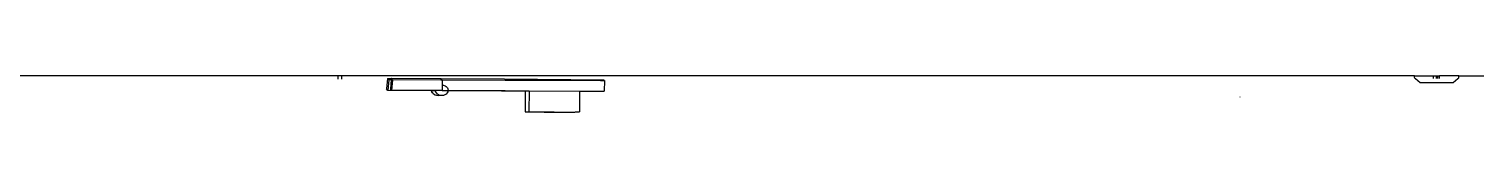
# Model space of a CAD drawing. Header units: inches. Extents: x 0.9 to 36.3, y 0.7 to 23.3.
# Drawn here: x 30.5952 to 30.8335, y 8.475 to 8.481 of the extents above; entities that cross this region are included whole.
import ezdxf

# ---------------------------------------------------------------- set-up
doc = ezdxf.new("R2010")
doc.units = ezdxf.units.IN
doc.layers.add('DG set', color=18, linetype='Continuous', lineweight=15)
doc.layers.add('Edges', color=7, linetype='Continuous')

# ---------------------------------------------------------------- blocks, each defined once
blk = doc.blocks.new('Diesel Generator pl')
at = {"layer": 'Edges'}
for p, q in [((4.3419, 0.4022), (2.6437, 0.4022)), ((3.5587, 0.3997), (3.5587, 0.4022)), ((3.5614, 0.3998), (3.5614, 0.4022)), ((3.5946, 0.4003), (3.594, 0.3926)), ((3.5946, 0.4003), (3.5973, 0.4003)), ((3.5955, 0.3992), (3.5946, 0.4003)), ((3.5973, 0.4003), (3.5972, 0.3992)), ((3.5973, 0.4004), (3.6335, 0.4002)), ((3.5982, 0.3993), (3.5973, 0.4004)), ((3.5973, 0.4004), (3.5973, 0.4003)), ((3.6335, 0.4002), (3.6335, 0.3991)), ((3.6337, 0.3999), (3.6335, 0.4002)), ((3.6797, 0.3997), (3.6337, 0.3999)), ((3.6337, 0.3999), (3.6337, 0.3991)), ((4.3419, 0.4022), (4.3417, 0.4019)), ((4.3417, 0.4019), (4.3417, 0.4015)), ((4.3417, 0.4015), (4.3417, 0.4012)), ((4.3417, 0.4012), (4.3419, 0.4008)), ((4.3419, 0.4022), (4.3556, 0.4022)), ((4.3419, 0.4008), (4.3421, 0.4005)), ((4.3421, 0.4005), (4.3425, 0.4003)), ((4.3425, 0.4003), (4.346, 0.3974)), ((4.3556, 0.4015), (4.3556, 0.4022)), ((4.3556, 0.4022), (4.3578, 0.4022)), ((4.3556, 0.4003), (4.3556, 0.4012)), ((4.3578, 0.4015), (4.3578, 0.4022)), ((4.3578, 0.4022), (4.3589, 0.4022)), ((4.3578, 0.4003), (4.3578, 0.4012)), ((4.3589, 0.4015), (4.3589, 0.4022)), ((4.3589, 0.4022), (4.36, 0.4022)), ((4.3589, 0.4003), (4.3589, 0.4012)), ((4.36, 0.4015), (4.36, 0.4022)), ((4.374, 0.4022), (4.36, 0.4022)), ((4.36, 0.4003), (4.36, 0.4012)), ((4.3699, 0.3974), (4.3734, 0.4003)), ((4.3734, 0.4003), (4.3738, 0.4005)), ((4.3738, 0.4005), (4.374, 0.4008)), ((4.3742, 0.4019), (4.374, 0.4022)), ((4.374, 0.4022), (4.9805, 0.4022)), ((4.374, 0.4008), (4.3742, 0.4012)), ((4.3742, 0.4015), (4.3742, 0.4019)), ((4.3742, 0.4012), (4.3742, 0.4015)), ((3.5949, 0.3915), (3.594, 0.3926)), ((3.5955, 0.3992), (3.5949, 0.3915)), ((3.6265, 0.3913), (3.5949, 0.3915)), ((3.5972, 0.3992), (3.5955, 0.3992)), ((3.5972, 0.3992), (3.5967, 0.3927)), ((3.5976, 0.3916), (3.5967, 0.3927)), ((3.5982, 0.3993), (3.5976, 0.3916)), ((3.6292, 0.3914), (3.5976, 0.3916)), ((3.6335, 0.3991), (3.5982, 0.3993)), ((3.6266, 0.3912), (3.6265, 0.3913)), ((3.6269, 0.3913), (3.6265, 0.3913)), ((3.627, 0.3902), (3.6266, 0.3912)), ((3.627, 0.3906), (3.6269, 0.3913)), ((3.6292, 0.3913), (3.6269, 0.3913)), ((3.6274, 0.3898), (3.627, 0.3906)), ((3.6274, 0.3898), (3.627, 0.3902)), ((3.6275, 0.3897), (3.6274, 0.3898)), ((3.6282, 0.3888), (3.6275, 0.3897)), ((3.6292, 0.3913), (3.6292, 0.3914)), ((3.6296, 0.3914), (3.6292, 0.3914)), ((3.6297, 0.3903), (3.6292, 0.3913)), ((3.6292, 0.3913), (3.6292, 0.3913)), ((3.6296, 0.3913), (3.6292, 0.3913)), ((3.6296, 0.3913), (3.6296, 0.3914)), ((3.6344, 0.3914), (3.6296, 0.3914)), ((3.6297, 0.3907), (3.6296, 0.3913)), ((3.6301, 0.3899), (3.6297, 0.3907)), ((3.6301, 0.3899), (3.6297, 0.3903)), ((3.6302, 0.3897), (3.6301, 0.3899)), ((3.6309, 0.3889), (3.6302, 0.3897)), ((3.6337, 0.3991), (3.6335, 0.3991)), ((3.6342, 0.3991), (3.6337, 0.3991)), ((3.6342, 0.3993), (3.6342, 0.3991)), ((3.6342, 0.3993), (3.6802, 0.3991)), ((3.6344, 0.3991), (3.6342, 0.3993)), ((3.6344, 0.3991), (3.6342, 0.3991)), ((3.6344, 0.3991), (3.6344, 0.3955)), ((3.6344, 0.3955), (3.6354, 0.3953)), ((3.6344, 0.3955), (3.6344, 0.3916)), ((3.6344, 0.3916), (3.6388, 0.3916)), ((3.6344, 0.3916), (3.6344, 0.3914)), ((3.6354, 0.3953), (3.6365, 0.3949)), ((3.6365, 0.3949), (3.6374, 0.3943)), ((3.6374, 0.3943), (3.6382, 0.3935)), ((3.6381, 0.3897), (3.6374, 0.3889)), ((3.6386, 0.3906), (3.6381, 0.3897)), ((3.6382, 0.3935), (3.6386, 0.3926)), ((3.6386, 0.3926), (3.6388, 0.3916)), ((3.6388, 0.3915), (3.6386, 0.3906)), ((3.6388, 0.3916), (3.6802, 0.3914)), ((3.6388, 0.3916), (3.6388, 0.3915)), ((3.6388, 0.3915), (3.6775, 0.3913)), ((3.6775, 0.3913), (3.6949, 0.3912)), ((3.7521, 0.3991), (3.6797, 0.3997)), ((3.7495, 0.399), (3.6797, 0.3996)), ((3.6802, 0.3991), (3.7495, 0.3988)), ((3.6802, 0.3914), (3.6976, 0.3913)), ((3.6949, 0.3912), (3.6948, 0.3761)), ((3.6949, 0.3912), (3.6976, 0.3912)), ((3.6976, 0.3912), (3.6975, 0.3762)), ((3.6976, 0.3913), (3.6976, 0.3912)), ((3.6976, 0.3913), (3.7344, 0.3911)), ((3.7344, 0.3911), (3.7343, 0.3759)), ((3.7344, 0.3911), (3.7496, 0.391)), ((3.7344, 0.3911), (3.7344, 0.3911)), ((3.7344, 0.3911), (3.7496, 0.3911)), ((3.7496, 0.3988), (3.7495, 0.399)), ((3.7495, 0.399), (3.7495, 0.3988)), ((3.7495, 0.3988), (3.7496, 0.3988)), ((3.7496, 0.3988), (3.7521, 0.3988)), ((3.7496, 0.3911), (3.7496, 0.391)), ((3.7496, 0.3911), (3.7523, 0.3911)), ((3.7524, 0.3988), (3.7521, 0.3991)), ((3.7521, 0.3991), (3.7521, 0.3988)), ((3.7521, 0.3988), (3.7524, 0.3988)), ((3.7524, 0.3988), (3.7523, 0.3911)), ((4.346, 0.3974), (4.3699, 0.3974)), ((3.6292, 0.3882), (3.6282, 0.3888)), ((3.6303, 0.3878), (3.6292, 0.3882)), ((3.6315, 0.3877), (3.6303, 0.3878)), ((3.6318, 0.3883), (3.6309, 0.3889)), ((3.6327, 0.3878), (3.6315, 0.3877)), ((3.633, 0.3879), (3.6318, 0.3883)), ((3.633, 0.3879), (3.6327, 0.3878)), ((3.6341, 0.3878), (3.633, 0.3879)), ((3.6353, 0.3879), (3.6341, 0.3878)), ((3.6364, 0.3883), (3.6353, 0.3879)), ((3.6374, 0.3889), (3.6364, 0.3883)), ((4.2148, 0.3868), (4.215, 0.3868)), ((4.2148, 0.3868), (4.215, 0.3868)), ((3.6948, 0.3761), (3.6955, 0.376)), ((3.6955, 0.376), (3.6974, 0.376)), ((3.6974, 0.376), (3.7003, 0.3759)), ((3.6975, 0.3762), (3.6981, 0.3761)), ((3.6981, 0.3761), (3.7, 0.3761)), ((3.7, 0.3761), (3.703, 0.376)), ((3.7003, 0.3759), (3.7041, 0.3759)), ((3.703, 0.376), (3.7068, 0.3759)), ((3.7041, 0.3759), (3.7086, 0.3758)), ((3.7068, 0.3759), (3.7113, 0.3759)), ((3.7086, 0.3758), (3.7134, 0.3758)), ((3.7113, 0.3759), (3.716, 0.3759)), ((3.7134, 0.3758), (3.7181, 0.3758)), ((3.716, 0.3759), (3.7208, 0.3758)), ((3.7181, 0.3758), (3.7225, 0.3758)), ((3.7208, 0.3758), (3.7252, 0.3758)), ((3.7225, 0.3758), (3.7263, 0.3758)), ((3.7252, 0.3758), (3.729, 0.3758)), ((3.7263, 0.3758), (3.7292, 0.3758)), ((3.729, 0.3758), (3.731, 0.3758)), ((3.7292, 0.3758), (3.731, 0.3758)), ((3.731, 0.3758), (3.7314, 0.3759)), ((3.7314, 0.3759), (3.7319, 0.3759)), ((3.7319, 0.3759), (3.7337, 0.3759)), ((3.7337, 0.3759), (3.7343, 0.3759))]:
    blk.add_line(p, q, dxfattribs=at)

msp = doc.modelspace()

# ---------------------------------------------------------------- block references
at = {"layer": 'DG set', "xscale": 0.2264521623337326, "yscale": 0.2264521623337326, "zscale": 0.2264521623337326}
msp.add_blockref('Diesel Generator pl', (29.84027, 8.38988), dxfattribs=at)

doc.saveas('drawing.dxf')
